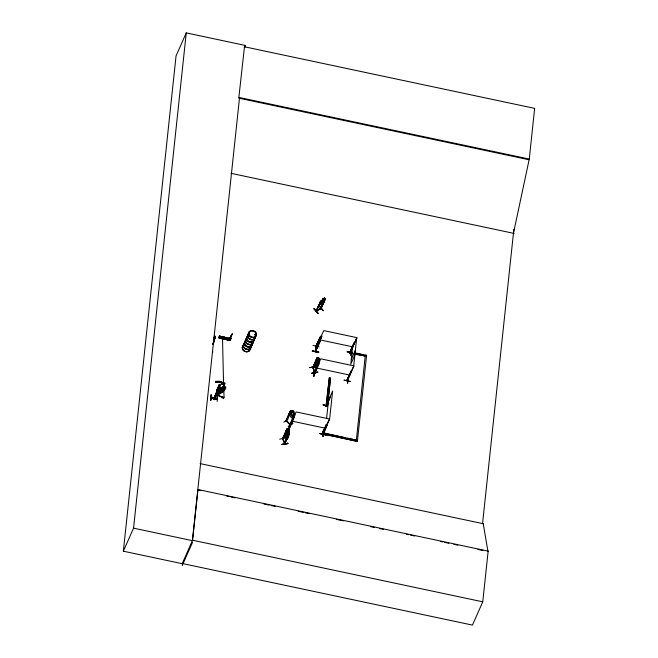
<?xml version="1.0" encoding="UTF-8"?>
<svg xmlns="http://www.w3.org/2000/svg" width="658" height="658" viewBox="0 0 658 658"><rect width="100%" height="100%" fill="white"/><g stroke="black" fill="none" stroke-linecap="round" stroke-linejoin="round"><path stroke-width="0.99" d="M286.608 436.994L286.847 437.636L286.929 435.925M286.575 431.73L287.233 435.144L287.998 435.103L288.936 432.989L288.739 431.738M230.876 338.664L230.119 338.648M215.709 381.401L216.721 381.714A5.141 2.64 3 0 1 222.898 383.375L222.865 384.001A5.141 2.64 3 0 0 216.688 382.347L215.676 382.035L215.709 381.401L216.466 381.286A6.004 3.084 3 0 1 223.309 382.849L223.646 383.844L224.765 383.63L224.797 382.997L223.679 383.219M216.03 382.446L216.063 381.821M224.765 383.63L224.37 385.218L221.754 384.223L221.787 383.598L222.898 383.375M224.37 385.218L224.797 382.997M316.983 364.622L316.885 366.317L316.778 363.709C315.7 364.598 315.215 362.443 316.761 363.117M321.31 308.215L316.029 310.913L316.72 310.823L316.194 311.127L320.619 301.158L325.118 298.576M316.72 310.823L316.597 310.321M320.528 308.635L321.178 308.043M321.162 308.544L320.611 308.832L325.192 299.357L324.616 299.423M218.069 395.779C218.341 393.624 218.357 397.292 216.795 395.17L216.844 394.372M223.769 389.988L223.654 390.449L222.256 390.252L220.537 392.374L221.993 390.062C219.969 390.581 220.767 388.286 222.314 389.536L223.975 387.48L222.593 389.717L223.761 389.906L224.082 397.58L223.325 398.682L223.292 397.72M230.645 338.64L230.818 338.122L229.675 337.883L229.354 339.824M230.662 338.886L219.32 336.328L230.58 338.928M230.802 338.36L230.448 339.569L230.818 338.936M220.438 388.524L219.04 389.947L218.653 394.043L218.982 389.914L220.389 388.5L224.074 386.304L224.345 387.842L225.694 387.019M225.587 388.672L221.08 392.135L220.076 391.921L220.224 390.293L221.392 388.763L223.917 387.217L224.288 387.817L225.752 386.929L225.587 388.672L224.23 389.503L223.531 391.51L218.604 394.01M217.642 392.661L217.115 393.295L218.127 387.496M219.311 387.546L216.466 395.384L218.982 389.717L219.41 384.469L219.394 385.909C220.882 381.73 219.122 389.931 219.986 384.7M219.591 386.698L219.69 385.654M286.074 420.437L286.329 421.169L290.449 411.924L290.203 411.423L290.606 411.818L286.411 421.186L286.353 420.314L285.909 420.733L290.507 410.641L285.983 420.807M290.523 424.747L290.178 424.147M290.236 424.147L290.523 424.969L286.074 420.585M288.92 429.213L289.857 423.801L288.961 429.197M289.767 423.941L289.331 429.09M322.839 433.803L329.403 418.99L296.149 411.933L289.512 426.729C290.556 427.494 290.4 425.389 290.071 426.902L294.249 417.46L293.682 417.345L294.249 417.46M290.211 426.877C290.696 425.545 288.599 426.664 290.227 426.688M314.475 370.701L313.882 376.179L314.327 370.857M313.882 376.179L314.384 370.841M314.409 373.374L314.976 373.226L314.828 373.777L318.859 364.359L318.299 364.244L318.859 364.359M316.885 347.959L317.386 342.612M321.869 336.139L321.301 336.024L321.869 336.139L317.691 345.582C318.793 344.595 316.202 344.965 317.978 345.211M317.724 345.286L317.288 345.072M326.631 405.83L323.07 404.884L326.639 405.624M327.577 405.912L323.078 404.884M322.946 433.219L322.321 433.49L323.012 433.515M323.292 430.908L323.004 436.443L323.251 431.064M323.259 430.891L323.004 436.419M322.979 436.41L323.522 431.138M330.086 397.119L330.349 396.684L325.99 406.389L326.154 405.567M329.905 398.049L326.212 406.438L326.45 405.534M325.998 406.331L326.434 405.632M326.36 424.476L326.944 424.41L326.36 424.476L322.231 433.49L322.856 433.622M327.182 424.311L323.522 433.309M326.245 435.02C307.031 430.34 339.215 437.907 320.01 433.729M344.126 380.201C351.15 381.484 353.881 382.487 344.142 380.143M350.385 352.581L347.169 351.602L352.565 352.811M314.294 373.325L320.759 358.832L354.02 365.889L347.35 380.826C348.518 380.234 346.445 379.485 346.955 380.653L351.273 371.03M347.128 380.053L347.136 380.776L353.708 365.906L356.702 337.76L350.031 352.984L357.031 337.669L323.769 330.604L319.582 339.462L319.22 342.81M354.563 343.081L354.004 342.966L349.834 352.351L350.632 352.186M347.136 380.719L347.309 379.863L347.671 380.382M349.957 352.408L350.023 351.808L350.698 351.972M347.334 379.913L347.284 380.439M354.391 343.879L354.218 343.353L350.081 353.107L350.138 352.573M350.344 355.024C351.775 341.42 350.163 356.332 350.286 352.178M347.876 377.791L347.621 383.343L347.893 377.98M350.303 353.091L350.377 352.68M351.142 349.809L350.624 355.114L350.443 353.346M351.561 371.309L350.994 371.186L351.545 371.49M182.505 563.552L182.324 565.337L192.449 542.488M287.834 443.204L281.895 444.504L287.826 443.171M281.994 444.364C287.266 444.578 292.711 442.291 281.895 444.504M182.266 563.495L472.444 625.1L482.758 601.823L488.154 551.124L197.976 489.527L192.58 540.218L182.184 563.692L123.35 551.198L176.048 55.938L186.255 32.9L245.097 45.394L244.875 47.425M123.35 551.198L133.558 528.16L186.255 32.9M528.958 159.746L238.78 98.141L244.472 46.776L534.65 108.373L529.262 159.072L513.446 233.286M239.463 98.289L192.391 540.654L133.558 528.16M212.871 351.816L212.773 352.219M213.702 341.543L213.653 342.02M212.896 344.397C214.228 343.344 216.655 330.522 213.381 339.24M214.878 338.344L215.207 336.435M215.117 338.089L215.232 336.345L213.76 339.215M211.292 394.948L210.807 400.089M230.464 339.906L230.407 340.515L219.139 338.122L219.418 336.057L220.562 336.296L220.372 338.056M213.842 399.102L214.409 399.167L216.967 393.352L216.416 393.295L213.858 399.579L216.811 393.114M214.13 397.893L216.795 391.675L214.064 397.876M214.467 399.233C212.633 401.429 216.457 393.369 216.531 393.262M221.137 338.22L221.327 336.46L222.47 336.699L223.547 382.841M216.63 392.176L216.655 391.757M224.436 338.919L224.625 337.159L223.481 336.921L223.292 338.681M217.658 396.124L217.124 401.413M229.494 338.278L229.305 340.038L229.502 339.503L230.629 339.882L219.163 337.891L219.377 336.131L219.279 336.707L230.604 339.051M229.675 337.883L230.802 338.261L230.547 339.059L230.818 338.122M229.856 339.586L231.229 335.193L229.765 339.569L231.534 336.131M230.645 339.75C230.086 341.494 231.024 337.505 230.275 338.804M230.687 338.73L230.909 338.385M312.353 351.166C331.821 354.456 299.291 348.798 318.694 352.063M319.171 346.947L312.978 345.327M315.684 351.076L315.388 351.536L320.874 338.22M315.865 346.725L320.24 337.143L315.881 346.848L316.21 346.347M315.988 346.601L316.358 346.009L315.388 351.479L319.525 341.79M316.161 346.305C315.174 348.937 316.408 352.17 315.371 351.043M318.645 341.157L318.275 345.244L319.27 339.454M319.319 341.946L320.43 338.212L320.002 341.592L315.61 351.528L316.309 345.968M320.528 337.817L320.553 336.394L320.306 340.655M320.701 338.599L320.981 337.176M329.304 377.799L326.187 406.233L327.528 406.208L330.522 378.054L329.304 377.799L326.047 405.805M327.503 405.493L330.522 378.054M325.529 428.407L325.743 426.4M326.598 418.356L328.523 400.261M352.647 353.708L349.752 353.099L349.99 351.783L351.915 352.195M349.752 353.099L349.99 351.783M352.614 346.972L350.788 364.137L354.876 354.917M323.465 433.186L322.897 434.091L357.376 441.411L366.629 355.32L354.81 352.803M488.154 551.124L487.965 551.56L483.235 523.71L482.553 523.562L513.873 229.231M219.032 389.24L216.252 395.343L216.819 390.046L217.304 390.441M216.753 395.071C218.785 393.468 216.852 396.297 216.531 395.006L223.514 390.984L216.531 395.507L217.017 390.054L216.572 394.175M217.066 389.692L217.181 389.232L217.379 389.758M217.642 391.206L217.461 394.594L217.814 391.296M217.757 394.545L217.683 394.956L217.749 394.504M219.32 384.486L216.745 390.136M216.745 395.573L223.35 390.893M217.041 390.745L224.074 386.304L218.053 390.326M284.914 443.837L282.619 438.294M287.077 437.307L286.296 437.34L285.58 435.711L285.605 433.935L287.513 429.616L288.048 430.11L288.541 428.876L289.281 430.628L288.78 431.755L289.339 433.91L284.717 443.953C285.136 442.752 284.856 442.604 282.825 438.985M311.802 373.102L317.822 372.058M317.765 372.272C305.929 373.489 313.973 374.213 317.814 372.025M284.889 433.959L284.659 435.637L286.403 439.643M285.531 433.441L285.778 431.714L285.498 433.457L287.201 437.554L287.965 436.887M222.371 397.547L218.078 395.294L222.536 397.226M326.352 434.576L320.043 433.457L326.294 434.716M230.654 338.582L219.344 336.098L230.506 338.763M219.139 338.105L230.407 340.474M219.204 337.612L230.497 340.071M211.103 397.769L217.346 399.052M318.612 352.269L312.377 350.895M312.731 367.271L314.639 372.65M312.879 366.934L314.869 372.601L314.557 371.836M313.175 367.822L312.706 367.394L317.041 358.084L312.945 367.871L313.085 366.909M231.534 335.761L232.208 334.141M214.483 340.4L214.245 341.362M323.333 434.009L323.177 433.655M346.98 380.242L347.63 380.414M223.556 337.661L224.065 338.261M252.244 343.435A4.08 3.306 23.9 0 1 246.972 346.503A4.08 3.306 23.9 0 1 245.804 340.54L245.705 340.828A4.014 3.249 23.9 0 0 245.574 345.878A4.014 3.249 23.9 0 0 251.405 346.124M255.452 336.189A4.08 3.306 23.9 0 1 250.188 339.257A4.08 3.306 23.9 0 1 249.012 333.293L248.889 333.499M249.3 333.729C249.045 332.545 249.974 334.28 248.938 333.458A4.08 3.306 23.9 0 0 250.13 339.38A4.08 3.306 23.9 0 0 255.394 336.32M254.868 334.527L255.074 335.111M216.235 394.849L216.943 394.109L216.359 393.706M216.671 393.994L216.556 394.405M232.027 334.453L232.315 333.474M318.587 352.507L312.361 351.142M347.531 380.423L346.865 380.365L347.416 380.456M231.419 334.544L231.739 334.223M231.262 336.649L231.616 335.399M244.274 47.236L245.097 45.394M213.389 338.689L214.418 336.896L214.154 337.324M213.447 339.257L214.73 336.148M214.705 337.57L215.232 336.345M215.051 337.973L212.838 343.863M212.699 344.356L213.924 341.584M222.429 336.781L222.281 338.459M211.086 397.342L217.403 398.468M214.179 398.016L216.679 392.135M214.615 398.106L216.943 393.089M214.352 399.702L216.91 393.887L214.409 399.636M197.976 489.527L197.787 489.955L200.797 490.597M316.12 310.864L320.89 308.38M316.054 310.872L320.619 301.471L316.72 310.872M320.619 301.471L316.251 311.127L321.112 308.577M319.212 306.06L323.259 310.724L319.492 305.921M325.06 299.193L320.643 308.849L324.641 299.143L323.991 299.193L324.526 297.934L322.889 298.79L320.545 302.902L320.956 303.379L323.703 301.257M320.454 304.514L322.971 298.847L324.493 298.058M321.984 303.725L324.567 297.992M318.036 313.249C306.389 298.748 326.039 323.267 313.973 308.734M323.094 310.675L319.294 305.871M315.873 346.355L320.027 337.102M316.185 346.421L320.627 336.411M317.263 345.458L317.304 344.891M317.197 345.417L318.941 341.346M283.795 422.263L288.278 418.833M318.209 345.228L320.068 341.568M315.815 366.761L309.918 367.46M279.65 439.182L285.58 437.85M292.144 411.678L292.646 410.543L294.11 411.982L293.558 413.15L294.101 414.203L293.164 416.317L292.037 416.506L290.671 415.165L290.343 413.545L291.28 411.423L292.177 411.768M292.127 411.801L292.646 410.543L294.06 412.015L293.493 413.142M313.159 367.016L313.298 367.501L317.395 357.327L317.781 357.607L317.345 357.409L315.092 362.632M312.945 367.871L316.835 358.116M282.455 438.754L286.781 429.435L282.924 439.182L282.471 438.631M287.974 430.028L287.127 428.671L282.866 438.886M319.253 361.653L317.855 365.667L319.27 362.624L317.724 357.557L318.135 358.791L318.702 357.557L318.192 358.684M287.143 428.745L284.56 435.645C286.51 446.872 292.144 430.307 287.127 428.671M286.575 429.468L282.718 439.223L282.874 438.327M288.336 426.45L288.492 426.886L292.761 423.267M294.011 415.42L289.923 424.714L294.159 415.313L294.562 415.708L294.159 415.313M290.318 424.204L290.079 424.525M315.881 366.629L309.852 367.674M287.982 430.118L288.475 428.893M290.375 425.076L290.663 424.558M318.637 357.565L319.327 359.317L318.76 360.461L319.155 361.678M289.594 426.771L290.268 426.54M291.7 422.156L293.336 418.472M294.216 416.481L294.891 414.959L294.603 414.096L291.198 410.748M318.735 362.862L314.565 372.601L318.933 361.694L319.327 359.317M314.434 372.165L314.886 371.795M314.993 372.288L317.682 366.111M289.24 430.603L288.78 431.755M287.908 433.943L288.344 432.824L287.653 431.072M314.261 373.686L314.935 373.53L314.434 373.111M284.453 443.484L288.78 434.165L284.667 443.887M288.78 434.165L284.495 443.418M285.087 443.451L284.922 443.911L284.824 442.982M326.204 405.468L325.949 406.348L332.611 391.041L329.617 419.195L323.004 434.025M349.834 352.351L354.004 342.966M350.303 353.149L350.188 352.861M351.306 359.301L355.386 350.081M326.384 424.287L322.272 433.737M326.944 424.41L322.905 433.819M346.996 380.053L346.955 380.628L350.994 371.186M323.292 434.041L327.347 424.838M366.629 355.32L365.289 355.345L356.291 440.86M356.266 440.128L323.136 432.775L323.029 433.803L357.376 441.411M534.354 109.047L534.65 108.373M218.234 387.817L216.753 390.63L219.476 384.478L217.28 390.433M219.969 384.798L218.448 387.521L218.127 390.893M219.147 387.924L218.209 390.021L219.295 386.295L219.213 388.755M219.32 387.57L219.756 386.32M217.568 392.711L218.974 389.668M214.105 397.514L214.796 397.662M219.953 393.755L224.123 390.688L224.394 386.657L224 386.345L220.438 388.582M254.934 334.42L255.493 335.251M255.798 334.683L255.534 335.119L255.016 334.692M255.929 335.004L255.485 335.325M216.531 393.32L216.474 393.846M214.171 397.522L214.673 397.58M282.488 438.746L284.692 443.895M282.636 438.409L282.924 439.182M283.047 438.796L282.932 438.351L282.759 438.787M324.172 301.726L323.111 303.141L319.229 305.082L323.07 303.091L324.131 301.668M217.14 393.213L217.576 392.653M223.399 397.547L223.885 397.193M317.781 345.351L317.172 345.195L317.847 345.368M321.31 300.55L320.569 301.175M321.162 308.602L325.48 298.625L325.036 298.576M316.309 368.365L317.057 367.789M317.074 367.847L316.309 368.447L314.787 364.31L315.067 362.574M287.201 437.471L287.908 436.896M286.337 439.651L287.118 439.067M216.795 395.17L218.176 395.705M292.547 418.718L289.158 415.305M347.523 380.719L347.408 380.234M292.744 423.226L288.245 426.639L292.703 423.415M313.537 376.105L313.948 375.989M218.785 389.248L223.852 386.188M218.95 389.339L224.024 386.279M216.531 395.45L217.51 394.915M217.601 394.561L223.514 390.984M322.297 300.361L323.826 299.571M321.359 302.474L322.889 301.685M320.75 301.635L320.166 301.701M313.932 308.767L317.987 313.43M223.794 337.472L223.605 338.13M224.156 338.311L224.255 337.57M249.012 333.236L249.086 333.211A4.014 3.249 23.9 0 0 249.81 338.821A4.014 3.249 23.9 0 0 255.501 336.921M255.271 334.379L255.008 334.807M286.214 430.867L288.418 436.106L288.36 435.144M215.676 382.035L216.433 381.911A6.004 3.084 3 0 1 223.276 383.482L223.646 383.844M221.754 384.223L222.865 384.001M286.682 435.02C285.514 435.892 284.98 433.762 286.633 434.428M317.806 359.745L318.39 361.522M315.98 360.378L315.692 362.114L317.164 366.251M309.852 367.6L315.898 366.646M317.066 366.004L316.342 366.037L315.733 364.392L316.753 360.485L317.246 360.987M314.285 373.448L314.721 373.505M255.501 335.054L255.074 334.577L255.641 334.494M223.876 337.521L224.378 337.809M223.917 338.311L224.444 337.85M290.458 410.674L291.206 410.806M353.979 343.147L354.547 343.262M347.144 351.816L350.722 352.548M239.084 97.466L529.262 159.072M230.983 173.317L514.12 233.425M319.681 339.824L352.943 346.881M355.649 353.297L363.364 354.942M349.875 352.811L352.77 353.42M354.703 353.831L365.313 356.085L354.572 354.119M219.18 337.743L230.44 340.17M219.163 337.858L230.456 340.285M316.679 368.044L349.941 375.101M327.528 406.208L326.269 405.846M211.119 397.045L217.362 398.37M211.103 397.259L217.337 398.584M292.062 421.145L325.323 428.21M323.012 433.063L345.508 437.841M347.465 438.253L355.295 439.914M482.561 523.497L483.235 523.71L200.09 463.602M226.903 496.14L228.91 496.568M230.925 496.987L234.939 497.843M264.055 504.028L269.073 505.089M271.088 505.517L275.102 506.372M298.197 511.274L303.215 512.335M305.222 512.763L309.235 513.618M336.353 519.368L343.377 520.865M370.487 526.622L374.501 527.469M379.526 528.538L383.54 529.394M406.636 534.296L408.643 534.715M410.65 535.143L414.663 535.999M440.77 541.542L442.785 541.97M444.792 542.389L448.805 543.245M453.823 544.314L457.845 545.161M477.922 549.43L482.947 550.491M192.58 540.218L482.758 601.823M255.436 334.289L255.748 334.881M222.659 383.927L224.403 384.585M286.164 430.949L286.584 431.155M316.876 359.803L316.416 359.531L318.299 363.866M290.26 425.002L285.967 420.75M286.543 431.821L287.094 432.314M286.674 420.832L290.137 424.237M318.201 358.783L317.724 358.281L316.786 360.395L317.279 363.833L317.995 363.808L317.847 362.632M286.921 432.693L287.628 434.313L286.946 432.602M288.574 434.198L288.78 434.683M317.074 361.365L317.682 363.01M317.098 361.275L317.682 362.928M313.043 367.345L314.738 371.786M287.801 433.935L288.015 435.185M245.722 340.638L245.681 340.745A4.08 3.306 23.9 0 0 246.915 346.634A4.08 3.306 23.9 0 0 252.187 343.566M223.597 384.889L223.638 386.937M319.278 304.177L319.27 305.131M289.158 415.338L289.158 413.685L289.109 415.346M254.185 339.89A4.014 3.249 23.9 0 1 248.494 341.79A4.014 3.249 23.9 0 1 247.803 336.164M254.325 338.73A4.08 3.306 23.9 0 1 249.061 341.798A4.08 3.306 23.9 0 1 247.885 335.835M253.198 341.148A4.014 3.249 23.9 0 1 248.017 344.159A4.014 3.249 23.9 0 1 246.857 338.294M253.264 341A4.014 3.249 23.9 0 1 248.082 344.011A4.014 3.249 23.9 0 1 246.923 338.146M254.333 338.582A4.014 3.249 23.9 0 1 249.152 341.601A4.014 3.249 23.9 0 1 247.992 335.736M255.271 336.468A4.014 3.249 23.9 0 1 250.089 339.487A4.014 3.249 23.9 0 1 248.93 333.614M250.969 347.136A4.014 3.249 23.9 0 1 245.278 349.036A4.014 3.249 23.9 0 1 244.595 343.41M251.06 346.108A4.08 3.306 23.9 0 1 245.788 349.176A4.08 3.306 23.9 0 1 244.62 343.213M249.991 348.386A4.014 3.249 23.9 0 1 245.294 351.586A4.014 3.249 23.9 0 1 242.958 346.083M250.048 348.246A4.014 3.249 23.9 0 1 244.866 351.257A4.014 3.249 23.9 0 1 243.715 345.392M253.091 341.379A4.014 3.249 23.9 0 1 247.91 344.389A4.014 3.249 23.9 0 1 246.758 338.525M250.04 348.304A4.03 3.265 23.9 0 1 244.834 351.331A4.03 3.265 23.9 0 1 243.674 345.442M253.166 341.247A4.03 3.265 23.9 0 1 248.453 344.463A4.03 3.265 23.9 0 1 246.117 338.936M251.117 345.837A4.014 3.249 23.9 0 1 245.936 348.847A4.014 3.249 23.9 0 1 244.784 342.983M252.055 343.715A4.014 3.249 23.9 0 1 251.874 345.417M251.117 345.976A4.08 3.306 23.9 0 1 245.845 349.044A4.08 3.306 23.9 0 1 244.677 343.081M252.285 344.167A4.014 3.249 23.9 0 1 246.594 346.067A4.014 3.249 23.9 0 1 245.911 340.441M221.31 389.635L221.162 391.263L223.687 389.717L223.835 388.088L221.31 389.635M224.937 387.694L224.839 388.738L225.39 387.414L224.937 387.694M213.669 340.079L213.496 341.699L214.607 337.965L213.669 340.079M211.029 394.899L210.774 400.27L211.029 394.899M321.055 336.592L320.931 338.335L321.12 336.608M218.259 389.84L218.209 390.301L218.283 389.857M222.001 397.564C222.634 399.431 223.333 394.874 222.001 397.564M211.004 398.172L217.239 399.513L211.004 398.189M323.16 298.897L322.988 299.275L324.139 298.387L323.16 298.897M292.012 412.147L291.075 414.26L292.44 415.601L293.378 413.487L292.012 412.147M292.843 411.061L293.55 412.303L292.843 411.061M318.036 359.161L316.136 363.479L316.745 365.124L318.62 360.806L318.036 359.161M317.773 360.337L317.995 361.768L317.773 360.337M318.727 358.133L318.933 359.572L318.727 358.133M287.883 430.488L285.983 434.806L286.691 436.435L288.566 432.117L287.883 430.488M287.636 431.656L287.924 433.079L287.636 431.656M288.591 429.452L288.862 430.883L288.591 429.452M249.571 335.703A4.014 3.249 23.9 0 0 256.225 335.605A4.014 3.249 23.9 0 0 251.899 330.579A4.014 3.249 23.9 0 0 249.571 335.703M249.472 335.925A4.014 3.249 23.9 0 0 256.126 335.827A4.014 3.249 23.9 0 0 251.8 330.793A4.014 3.249 23.9 0 0 249.472 335.925M249.522 335.802A4.03 3.265 23.9 0 0 256.201 335.703A4.03 3.265 23.9 0 0 251.858 330.653A4.03 3.265 23.9 0 0 249.522 335.802"/></g></svg>
